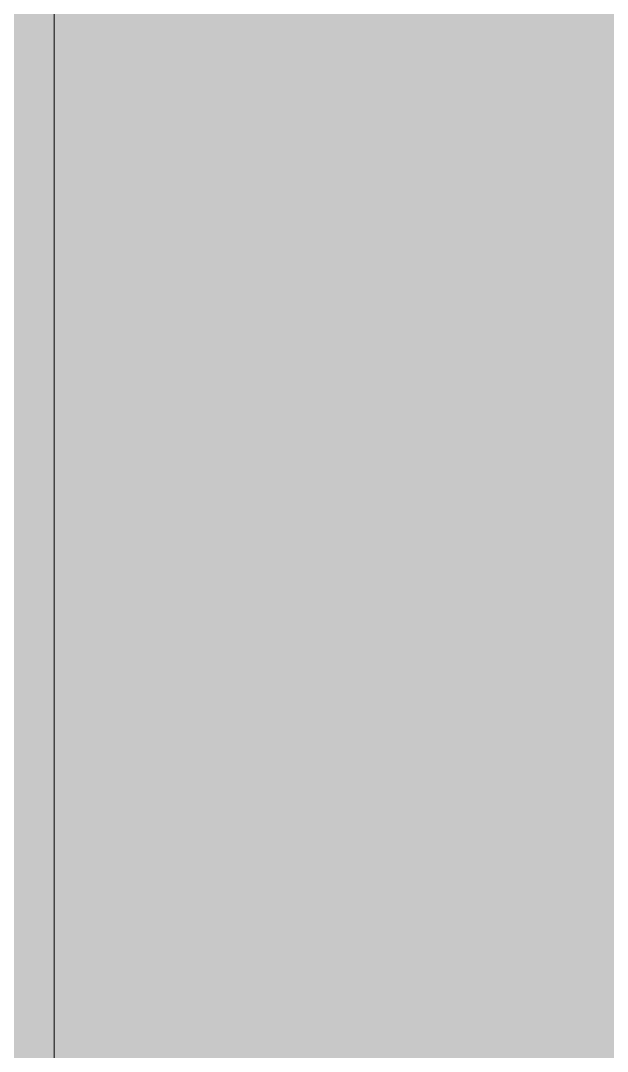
# Model space of a CAD drawing. Header units: metres. Extents: x 349122 to 349453, y 9281252 to 9281971.
# Drawn here: x 349264.4866 to 349264.6093, y 9281653.6963 to 9281653.9119 of the extents above; entities that cross this region are included whole.
import ezdxf

# ---------------------------------------------------------------- set-up
doc = ezdxf.new("R2010")
doc.units = ezdxf.units.M
doc.header["$LTSCALE"] = 0.25
doc.layers.add('ISO-3D', color=7, linetype='CONTINUOUS', lineweight=13)
doc.layers.add('ISO-3D-ARISTAS', color=250, linetype='CONTINUOUS', lineweight=13)

msp = doc.modelspace()

# ---------------------------------------------------------------- linework, layer by layer
at = {"layer": 'ISO-3D', "true_color": 0x8e8d88}
for points in [[(349264.53114, 9281653.91805), (349264.51822, 9281653.91059), (349264.53114, 9281653.93268), (349264.51822, 9281653.92522)], [(349264.557, 9281653.91834), (349264.54407, 9281653.91088), (349264.557, 9281653.93298), (349264.54407, 9281653.92551)], [(349264.58285, 9281653.91863), (349264.56993, 9281653.91117), (349264.58285, 9281653.93327), (349264.56993, 9281653.9258)], [(349264.60871, 9281653.91893), (349264.59578, 9281653.91146), (349264.60871, 9281653.93356), (349264.59578, 9281653.9261)], [(349264.50529, 9281653.91776), (349264.49236, 9281653.91029), (349264.50529, 9281653.93239), (349264.49236, 9281653.92493)], [(349264.51948, 9281653.9142), (349264.50656, 9281653.90674), (349264.51948, 9281653.92875), (349264.50656, 9281653.92128)], [(349264.54534, 9281653.91458), (349264.53241, 9281653.90712), (349264.54534, 9281653.92913), (349264.53241, 9281653.92166)], [(349264.57119, 9281653.91496), (349264.55827, 9281653.9075), (349264.57119, 9281653.92951), (349264.55827, 9281653.92204)], [(349264.59705, 9281653.91534), (349264.58412, 9281653.90788), (349264.59705, 9281653.92989), (349264.58412, 9281653.92243)], [(349264.59578, 9281653.91146), (349264.58285, 9281653.904), (349264.59578, 9281653.9261), (349264.58285, 9281653.91863)], [(349264.62163, 9281653.91176), (349264.60871, 9281653.90429), (349264.62163, 9281653.92639), (349264.60871, 9281653.91893)], [(349264.49236, 9281653.91029), (349264.47944, 9281653.90283), (349264.49236, 9281653.92493), (349264.47944, 9281653.91746)], [(349264.51822, 9281653.91059), (349264.50529, 9281653.90312), (349264.51822, 9281653.92522), (349264.50529, 9281653.91776)], [(349264.54407, 9281653.91088), (349264.53114, 9281653.90341), (349264.54407, 9281653.92551), (349264.53114, 9281653.91805)], [(349264.56993, 9281653.91117), (349264.557, 9281653.90371), (349264.56993, 9281653.9258), (349264.557, 9281653.91834)], [(349264.55827, 9281653.9075), (349264.54534, 9281653.90004), (349264.55827, 9281653.92204), (349264.54534, 9281653.91458)], [(349264.58412, 9281653.90788), (349264.57119, 9281653.90042), (349264.58412, 9281653.92243), (349264.57119, 9281653.91496)], [(349264.60997, 9281653.90826), (349264.59705, 9281653.9008), (349264.60997, 9281653.92281), (349264.59705, 9281653.91534)], [(349264.50656, 9281653.90674), (349264.49363, 9281653.89927), (349264.50656, 9281653.92128), (349264.49363, 9281653.91382)], [(349264.53241, 9281653.90712), (349264.51948, 9281653.89965), (349264.53241, 9281653.92166), (349264.51948, 9281653.9142)], [(349264.50529, 9281653.90312), (349264.49236, 9281653.89566), (349264.50529, 9281653.91776), (349264.49236, 9281653.91029)], [(349264.53114, 9281653.90341), (349264.51822, 9281653.89595), (349264.53114, 9281653.91805), (349264.51822, 9281653.91059)], [(349264.557, 9281653.90371), (349264.54407, 9281653.89624), (349264.557, 9281653.91834), (349264.54407, 9281653.91088)], [(349264.58285, 9281653.904), (349264.56993, 9281653.89654), (349264.58285, 9281653.91863), (349264.56993, 9281653.91117)], [(349264.60871, 9281653.90429), (349264.59578, 9281653.89683), (349264.60871, 9281653.91893), (349264.59578, 9281653.91146)], [(349264.59705, 9281653.9008), (349264.58412, 9281653.89333), (349264.59705, 9281653.91534), (349264.58412, 9281653.90788)], [(349264.51948, 9281653.89965), (349264.50656, 9281653.89219), (349264.51948, 9281653.9142), (349264.50656, 9281653.90674)], [(349264.54534, 9281653.90004), (349264.53241, 9281653.89257), (349264.54534, 9281653.91458), (349264.53241, 9281653.90712)], [(349264.57119, 9281653.90042), (349264.55827, 9281653.89295), (349264.57119, 9281653.91496), (349264.55827, 9281653.9075)], [(349264.56993, 9281653.89654), (349264.557, 9281653.88907), (349264.56993, 9281653.91117), (349264.557, 9281653.90371)], [(349264.59578, 9281653.89683), (349264.58285, 9281653.88937), (349264.59578, 9281653.91146), (349264.58285, 9281653.904)], [(349264.62163, 9281653.89712), (349264.60871, 9281653.88966), (349264.62163, 9281653.91176), (349264.60871, 9281653.90429)], [(349264.49236, 9281653.89566), (349264.47944, 9281653.8882), (349264.49236, 9281653.91029), (349264.47944, 9281653.90283)], [(349264.51822, 9281653.89595), (349264.50529, 9281653.88849), (349264.51822, 9281653.91059), (349264.50529, 9281653.90312)], [(349264.54407, 9281653.89624), (349264.53114, 9281653.88878), (349264.54407, 9281653.91088), (349264.53114, 9281653.90341)], [(349264.50656, 9281653.89219), (349264.49363, 9281653.88473), (349264.50656, 9281653.90674), (349264.49363, 9281653.89927)], [(349264.53241, 9281653.89257), (349264.51948, 9281653.88511), (349264.53241, 9281653.90712), (349264.51948, 9281653.89965)], [(349264.55827, 9281653.89295), (349264.54534, 9281653.88549), (349264.55827, 9281653.9075), (349264.54534, 9281653.90004)], [(349264.58412, 9281653.89333), (349264.57119, 9281653.88587), (349264.58412, 9281653.90788), (349264.57119, 9281653.90042)], [(349264.60997, 9281653.89372), (349264.59705, 9281653.88625), (349264.60997, 9281653.90826), (349264.59705, 9281653.9008)], [(349264.50529, 9281653.88849), (349264.49236, 9281653.88102), (349264.50529, 9281653.90312), (349264.49236, 9281653.89566)], [(349264.53114, 9281653.88878), (349264.51822, 9281653.88132), (349264.53114, 9281653.90341), (349264.51822, 9281653.89595)], [(349264.557, 9281653.88907), (349264.54407, 9281653.88161), (349264.557, 9281653.90371), (349264.54407, 9281653.89624)], [(349264.58285, 9281653.88937), (349264.56993, 9281653.8819), (349264.58285, 9281653.904), (349264.56993, 9281653.89654)], [(349264.60871, 9281653.88966), (349264.59578, 9281653.8822), (349264.60871, 9281653.90429), (349264.59578, 9281653.89683)], [(349264.57119, 9281653.88587), (349264.55827, 9281653.87841), (349264.57119, 9281653.90042), (349264.55827, 9281653.89295)], [(349264.59705, 9281653.88625), (349264.58412, 9281653.87879), (349264.59705, 9281653.9008), (349264.58412, 9281653.89333)], [(349264.51948, 9281653.88511), (349264.50656, 9281653.87765), (349264.51948, 9281653.89965), (349264.50656, 9281653.89219)], [(349264.54534, 9281653.88549), (349264.53241, 9281653.87803), (349264.54534, 9281653.90004), (349264.53241, 9281653.89257)], [(349264.51822, 9281653.88132), (349264.50529, 9281653.87385), (349264.51822, 9281653.89595), (349264.50529, 9281653.88849)], [(349264.54407, 9281653.88161), (349264.53114, 9281653.87415), (349264.54407, 9281653.89624), (349264.53114, 9281653.88878)], [(349264.56993, 9281653.8819), (349264.557, 9281653.87444), (349264.56993, 9281653.89654), (349264.557, 9281653.88907)], [(349264.59578, 9281653.8822), (349264.58285, 9281653.87473), (349264.59578, 9281653.89683), (349264.58285, 9281653.88937)], [(349264.62163, 9281653.88249), (349264.60871, 9281653.87502), (349264.62163, 9281653.89712), (349264.60871, 9281653.88966)], [(349264.49236, 9281653.88102), (349264.47944, 9281653.87356), (349264.49236, 9281653.89566), (349264.47944, 9281653.8882)], [(349264.50656, 9281653.87765), (349264.49363, 9281653.87018), (349264.50656, 9281653.89219), (349264.49363, 9281653.88473)], [(349264.53241, 9281653.87803), (349264.51948, 9281653.87056), (349264.53241, 9281653.89257), (349264.51948, 9281653.88511)], [(349264.55827, 9281653.87841), (349264.54534, 9281653.87094), (349264.55827, 9281653.89295), (349264.54534, 9281653.88549)], [(349264.58412, 9281653.87879), (349264.57119, 9281653.87133), (349264.58412, 9281653.89333), (349264.57119, 9281653.88587)], [(349264.60997, 9281653.87917), (349264.59705, 9281653.87171), (349264.60997, 9281653.89372), (349264.59705, 9281653.88625)], [(349264.60871, 9281653.87502), (349264.59578, 9281653.86756), (349264.60871, 9281653.88966), (349264.59578, 9281653.8822)], [(349264.50529, 9281653.87385), (349264.49236, 9281653.86639), (349264.50529, 9281653.88849), (349264.49236, 9281653.88102)], [(349264.53114, 9281653.87415), (349264.51822, 9281653.86668), (349264.53114, 9281653.88878), (349264.51822, 9281653.88132)], [(349264.557, 9281653.87444), (349264.54407, 9281653.86698), (349264.557, 9281653.88907), (349264.54407, 9281653.88161)], [(349264.58285, 9281653.87473), (349264.56993, 9281653.86727), (349264.58285, 9281653.88937), (349264.56993, 9281653.8819)], [(349264.54534, 9281653.87094), (349264.53241, 9281653.86348), (349264.54534, 9281653.88549), (349264.53241, 9281653.87803)], [(349264.57119, 9281653.87133), (349264.55827, 9281653.86386), (349264.57119, 9281653.88587), (349264.55827, 9281653.87841)], [(349264.59705, 9281653.87171), (349264.58412, 9281653.86424), (349264.59705, 9281653.88625), (349264.58412, 9281653.87879)], [(349264.51948, 9281653.87056), (349264.50656, 9281653.8631), (349264.51948, 9281653.88511), (349264.50656, 9281653.87765)], [(349264.49236, 9281653.86639), (349264.47944, 9281653.85893), (349264.49236, 9281653.88102), (349264.47944, 9281653.87356)], [(349264.51822, 9281653.86668), (349264.50529, 9281653.85922), (349264.51822, 9281653.88132), (349264.50529, 9281653.87385)], [(349264.54407, 9281653.86698), (349264.53114, 9281653.85951), (349264.54407, 9281653.88161), (349264.53114, 9281653.87415)], [(349264.56993, 9281653.86727), (349264.557, 9281653.8598), (349264.56993, 9281653.8819), (349264.557, 9281653.87444)], [(349264.59578, 9281653.86756), (349264.58285, 9281653.8601), (349264.59578, 9281653.8822), (349264.58285, 9281653.87473)], [(349264.62163, 9281653.86785), (349264.60871, 9281653.86039), (349264.62163, 9281653.88249), (349264.60871, 9281653.87502)], [(349264.58412, 9281653.86424), (349264.57119, 9281653.85678), (349264.58412, 9281653.87879), (349264.57119, 9281653.87133)], [(349264.60997, 9281653.86584), (349264.59705, 9281653.85837), (349264.60997, 9281653.87917), (349264.59705, 9281653.87171)], [(349264.50656, 9281653.8631), (349264.49363, 9281653.85564), (349264.50656, 9281653.87765), (349264.49363, 9281653.87018)], [(349264.53241, 9281653.86348), (349264.51948, 9281653.85602), (349264.53241, 9281653.87803), (349264.51948, 9281653.87056)], [(349264.55827, 9281653.86386), (349264.54534, 9281653.8564), (349264.55827, 9281653.87841), (349264.54534, 9281653.87094)], [(349264.557, 9281653.8598), (349264.54407, 9281653.85234), (349264.557, 9281653.87444), (349264.54407, 9281653.86698)], [(349264.58285, 9281653.8601), (349264.56993, 9281653.85263), (349264.58285, 9281653.87473), (349264.56993, 9281653.86727)], [(349264.60871, 9281653.86039), (349264.59578, 9281653.85293), (349264.60871, 9281653.87502), (349264.59578, 9281653.86756)], [(349264.50529, 9281653.85922), (349264.49236, 9281653.85176), (349264.50529, 9281653.87385), (349264.49236, 9281653.86639)], [(349264.53114, 9281653.85951), (349264.51822, 9281653.85205), (349264.53114, 9281653.87415), (349264.51822, 9281653.86668)], [(349264.51948, 9281653.85602), (349264.50656, 9281653.84855), (349264.51948, 9281653.87056), (349264.50656, 9281653.8631)], [(349264.54534, 9281653.8564), (349264.53241, 9281653.84894), (349264.54534, 9281653.87094), (349264.53241, 9281653.86348)], [(349264.57119, 9281653.85678), (349264.55827, 9281653.84932), (349264.57119, 9281653.87133), (349264.55827, 9281653.86386)], [(349264.59705, 9281653.85837), (349264.58412, 9281653.85091), (349264.59705, 9281653.87171), (349264.58412, 9281653.86424)], [(349264.49236, 9281653.85176), (349264.47944, 9281653.84429), (349264.49236, 9281653.86639), (349264.47944, 9281653.85893)], [(349264.51822, 9281653.85205), (349264.50529, 9281653.84459), (349264.51822, 9281653.86668), (349264.50529, 9281653.85922)], [(349264.54407, 9281653.85234), (349264.53114, 9281653.84488), (349264.54407, 9281653.86698), (349264.53114, 9281653.85951)], [(349264.56993, 9281653.85263), (349264.557, 9281653.84517), (349264.56993, 9281653.86727), (349264.557, 9281653.8598)], [(349264.59578, 9281653.85293), (349264.58285, 9281653.84546), (349264.59578, 9281653.86756), (349264.58285, 9281653.8601)], [(349264.60997, 9281653.8525), (349264.59705, 9281653.84504), (349264.60997, 9281653.86584), (349264.59705, 9281653.85837)], [(349264.62163, 9281653.85322), (349264.60871, 9281653.84576), (349264.62163, 9281653.86785), (349264.60871, 9281653.86039)], [(349264.55827, 9281653.84932), (349264.54534, 9281653.84185), (349264.55827, 9281653.86386), (349264.54534, 9281653.8564)], [(349264.58412, 9281653.85091), (349264.57119, 9281653.84345), (349264.58412, 9281653.86424), (349264.57119, 9281653.85678)], [(349264.50656, 9281653.84855), (349264.49363, 9281653.84109), (349264.50656, 9281653.8631), (349264.49363, 9281653.85564)], [(349264.53241, 9281653.84894), (349264.51948, 9281653.84147), (349264.53241, 9281653.86348), (349264.51948, 9281653.85602)], [(349264.53114, 9281653.84488), (349264.51822, 9281653.83741), (349264.53114, 9281653.85951), (349264.51822, 9281653.85205)], [(349264.557, 9281653.84517), (349264.54407, 9281653.83771), (349264.557, 9281653.8598), (349264.54407, 9281653.85234)], [(349264.58285, 9281653.84546), (349264.56993, 9281653.838), (349264.58285, 9281653.8601), (349264.56993, 9281653.85263)], [(349264.60871, 9281653.84576), (349264.59578, 9281653.83829), (349264.60871, 9281653.86039), (349264.59578, 9281653.85293)], [(349264.50529, 9281653.84459), (349264.49236, 9281653.83712), (349264.50529, 9281653.85922), (349264.49236, 9281653.85176)], [(349264.59705, 9281653.84504), (349264.58412, 9281653.83758), (349264.59705, 9281653.85837), (349264.58412, 9281653.85091)], [(349264.51948, 9281653.84147), (349264.50656, 9281653.83401), (349264.51948, 9281653.85602), (349264.50656, 9281653.84855)], [(349264.54534, 9281653.84185), (349264.53241, 9281653.83439), (349264.54534, 9281653.8564), (349264.53241, 9281653.84894)], [(349264.57119, 9281653.84345), (349264.55827, 9281653.83598), (349264.57119, 9281653.85678), (349264.55827, 9281653.84932)], [(349264.59578, 9281653.83829), (349264.58285, 9281653.83083), (349264.59578, 9281653.85293), (349264.58285, 9281653.84546)], [(349264.62163, 9281653.83859), (349264.60871, 9281653.83112), (349264.62163, 9281653.85322), (349264.60871, 9281653.84576)], [(349264.49236, 9281653.83712), (349264.47944, 9281653.82966), (349264.49236, 9281653.85176), (349264.47944, 9281653.84429)], [(349264.51822, 9281653.83741), (349264.50529, 9281653.82995), (349264.51822, 9281653.85205), (349264.50529, 9281653.84459)], [(349264.54407, 9281653.83771), (349264.53114, 9281653.83024), (349264.54407, 9281653.85234), (349264.53114, 9281653.84488)], [(349264.56993, 9281653.838), (349264.557, 9281653.83054), (349264.56993, 9281653.85263), (349264.557, 9281653.84517)], [(349264.58412, 9281653.83758), (349264.57119, 9281653.83011), (349264.58412, 9281653.85091), (349264.57119, 9281653.84345)], [(349264.60997, 9281653.83917), (349264.59705, 9281653.83171), (349264.60997, 9281653.8525), (349264.59705, 9281653.84504)], [(349264.50656, 9281653.83401), (349264.49363, 9281653.82655), (349264.50656, 9281653.84855), (349264.49363, 9281653.84109)], [(349264.53241, 9281653.83439), (349264.51948, 9281653.82693), (349264.53241, 9281653.84894), (349264.51948, 9281653.84147)], [(349264.55827, 9281653.83598), (349264.54534, 9281653.82852), (349264.55827, 9281653.84932), (349264.54534, 9281653.84185)], [(349264.50529, 9281653.82995), (349264.49236, 9281653.82249), (349264.50529, 9281653.84459), (349264.49236, 9281653.83712)], [(349264.53114, 9281653.83024), (349264.51822, 9281653.82278), (349264.53114, 9281653.84488), (349264.51822, 9281653.83741)], [(349264.557, 9281653.83054), (349264.54407, 9281653.82307), (349264.557, 9281653.84517), (349264.54407, 9281653.83771)], [(349264.58285, 9281653.83083), (349264.56993, 9281653.82337), (349264.58285, 9281653.84546), (349264.56993, 9281653.838)], [(349264.59705, 9281653.83171), (349264.58412, 9281653.82424), (349264.59705, 9281653.84504), (349264.58412, 9281653.83758)], [(349264.60871, 9281653.83112), (349264.59578, 9281653.82366), (349264.60871, 9281653.84576), (349264.59578, 9281653.83829)], [(349264.57119, 9281653.83011), (349264.55827, 9281653.82265), (349264.57119, 9281653.84345), (349264.55827, 9281653.83598)], [(349264.51948, 9281653.82693), (349264.50656, 9281653.81946), (349264.51948, 9281653.84147), (349264.50656, 9281653.83401)], [(349264.54534, 9281653.82852), (349264.53241, 9281653.82106), (349264.54534, 9281653.84185), (349264.53241, 9281653.83439)], [(349264.54407, 9281653.82307), (349264.53114, 9281653.81561), (349264.54407, 9281653.83771), (349264.53114, 9281653.83024)], [(349264.56993, 9281653.82337), (349264.557, 9281653.8159), (349264.56993, 9281653.838), (349264.557, 9281653.83054)], [(349264.59578, 9281653.82366), (349264.58285, 9281653.8162), (349264.59578, 9281653.83829), (349264.58285, 9281653.83083)], [(349264.60997, 9281653.82454), (349264.59705, 9281653.81707), (349264.60997, 9281653.83917), (349264.59705, 9281653.83171)], [(349264.62163, 9281653.82395), (349264.60871, 9281653.81649), (349264.62163, 9281653.83859), (349264.60871, 9281653.83112)], [(349264.49236, 9281653.82249), (349264.47944, 9281653.81502), (349264.49236, 9281653.83712), (349264.47944, 9281653.82966)], [(349264.51822, 9281653.82278), (349264.50529, 9281653.81532), (349264.51822, 9281653.83741), (349264.50529, 9281653.82995)], [(349264.55827, 9281653.82265), (349264.54534, 9281653.81519), (349264.55827, 9281653.83598), (349264.54534, 9281653.82852)], [(349264.58412, 9281653.82424), (349264.57119, 9281653.81678), (349264.58412, 9281653.83758), (349264.57119, 9281653.83011)], [(349264.50656, 9281653.81946), (349264.49363, 9281653.812), (349264.50656, 9281653.83401), (349264.49363, 9281653.82655)], [(349264.53241, 9281653.82106), (349264.51948, 9281653.81359), (349264.53241, 9281653.83439), (349264.51948, 9281653.82693)], [(349264.59705, 9281653.81707), (349264.58412, 9281653.80961), (349264.59705, 9281653.83171), (349264.58412, 9281653.82424)], [(349264.50529, 9281653.81532), (349264.49236, 9281653.80785), (349264.50529, 9281653.82995), (349264.49236, 9281653.82249)], [(349264.53114, 9281653.81561), (349264.51822, 9281653.80815), (349264.53114, 9281653.83024), (349264.51822, 9281653.82278)], [(349264.557, 9281653.8159), (349264.54407, 9281653.80844), (349264.557, 9281653.83054), (349264.54407, 9281653.82307)], [(349264.57119, 9281653.81678), (349264.55827, 9281653.80932), (349264.57119, 9281653.83011), (349264.55827, 9281653.82265)], [(349264.58285, 9281653.8162), (349264.56993, 9281653.80873), (349264.58285, 9281653.83083), (349264.56993, 9281653.82337)], [(349264.60871, 9281653.81649), (349264.59578, 9281653.80902), (349264.60871, 9281653.83112), (349264.59578, 9281653.82366)], [(349264.51948, 9281653.81359), (349264.50656, 9281653.80613), (349264.51948, 9281653.82693), (349264.50656, 9281653.81946)], [(349264.54534, 9281653.81519), (349264.53241, 9281653.80772), (349264.54534, 9281653.82852), (349264.53241, 9281653.82106)], [(349264.51822, 9281653.80815), (349264.50529, 9281653.80068), (349264.51822, 9281653.82278), (349264.50529, 9281653.81532)], [(349264.54407, 9281653.80844), (349264.53114, 9281653.80098), (349264.54407, 9281653.82307), (349264.53114, 9281653.81561)], [(349264.55827, 9281653.80932), (349264.54534, 9281653.80185), (349264.55827, 9281653.82265), (349264.54534, 9281653.81519)], [(349264.56993, 9281653.80873), (349264.557, 9281653.80127), (349264.56993, 9281653.82337), (349264.557, 9281653.8159)], [(349264.58412, 9281653.80961), (349264.57119, 9281653.80215), (349264.58412, 9281653.82424), (349264.57119, 9281653.81678)], [(349264.59578, 9281653.80902), (349264.58285, 9281653.80156), (349264.59578, 9281653.82366), (349264.58285, 9281653.8162)], [(349264.60997, 9281653.8099), (349264.59705, 9281653.80244), (349264.60997, 9281653.82454), (349264.59705, 9281653.81707)], [(349264.62163, 9281653.80932), (349264.60871, 9281653.80185), (349264.62163, 9281653.82395), (349264.60871, 9281653.81649)], [(349264.49236, 9281653.80785), (349264.47944, 9281653.80039), (349264.49236, 9281653.82249), (349264.47944, 9281653.81502)], [(349264.53241, 9281653.80772), (349264.51948, 9281653.80026), (349264.53241, 9281653.82106), (349264.51948, 9281653.81359)], [(349264.50656, 9281653.80613), (349264.49363, 9281653.79867), (349264.50656, 9281653.81946), (349264.49363, 9281653.812)], [(349264.57119, 9281653.80215), (349264.55827, 9281653.79468), (349264.57119, 9281653.81678), (349264.55827, 9281653.80932)], [(349264.58285, 9281653.80156), (349264.56993, 9281653.7941), (349264.58285, 9281653.8162), (349264.56993, 9281653.80873)], [(349264.59705, 9281653.80244), (349264.58412, 9281653.79498), (349264.59705, 9281653.81707), (349264.58412, 9281653.80961)], [(349264.60871, 9281653.80185), (349264.59578, 9281653.79439), (349264.60871, 9281653.81649), (349264.59578, 9281653.80902)], [(349264.50529, 9281653.80068), (349264.49236, 9281653.79322), (349264.50529, 9281653.81532), (349264.49236, 9281653.80785)], [(349264.53114, 9281653.80098), (349264.51822, 9281653.79351), (349264.53114, 9281653.81561), (349264.51822, 9281653.80815)], [(349264.54534, 9281653.80185), (349264.53241, 9281653.79439), (349264.54534, 9281653.81519), (349264.53241, 9281653.80772)], [(349264.557, 9281653.80127), (349264.54407, 9281653.7938), (349264.557, 9281653.8159), (349264.54407, 9281653.80844)], [(349264.51948, 9281653.80026), (349264.50656, 9281653.7928), (349264.51948, 9281653.81359), (349264.50656, 9281653.80613)], [(349264.60997, 9281653.79527), (349264.59705, 9281653.7878), (349264.60997, 9281653.8099), (349264.59705, 9281653.80244)], [(349264.49236, 9281653.79322), (349264.47944, 9281653.78576), (349264.49236, 9281653.80785), (349264.47944, 9281653.80039)], [(349264.51822, 9281653.79351), (349264.50529, 9281653.78605), (349264.51822, 9281653.80815), (349264.50529, 9281653.80068)], [(349264.53241, 9281653.79439), (349264.51948, 9281653.78693), (349264.53241, 9281653.80772), (349264.51948, 9281653.80026)], [(349264.54407, 9281653.7938), (349264.53114, 9281653.78634), (349264.54407, 9281653.80844), (349264.53114, 9281653.80098)], [(349264.55827, 9281653.79468), (349264.54534, 9281653.78722), (349264.55827, 9281653.80932), (349264.54534, 9281653.80185)], [(349264.56993, 9281653.7941), (349264.557, 9281653.78663), (349264.56993, 9281653.80873), (349264.557, 9281653.80127)], [(349264.58412, 9281653.79498), (349264.57119, 9281653.78751), (349264.58412, 9281653.80961), (349264.57119, 9281653.80215)], [(349264.59578, 9281653.79439), (349264.58285, 9281653.78693), (349264.59578, 9281653.80902), (349264.58285, 9281653.80156)], [(349264.62163, 9281653.79468), (349264.60871, 9281653.78722), (349264.62163, 9281653.80932), (349264.60871, 9281653.80185)], [(349264.50656, 9281653.7928), (349264.49363, 9281653.78533), (349264.50656, 9281653.80613), (349264.49363, 9281653.79867)], [(349264.54534, 9281653.78722), (349264.53241, 9281653.77976), (349264.54534, 9281653.80185), (349264.53241, 9281653.79439)], [(349264.557, 9281653.78663), (349264.54407, 9281653.77917), (349264.557, 9281653.80127), (349264.54407, 9281653.7938)], [(349264.57119, 9281653.78751), (349264.55827, 9281653.78005), (349264.57119, 9281653.80215), (349264.55827, 9281653.79468)], [(349264.58285, 9281653.78693), (349264.56993, 9281653.77946), (349264.58285, 9281653.80156), (349264.56993, 9281653.7941)], [(349264.59705, 9281653.7878), (349264.58412, 9281653.78034), (349264.59705, 9281653.80244), (349264.58412, 9281653.79498)], [(349264.60871, 9281653.78722), (349264.59578, 9281653.77976), (349264.60871, 9281653.80185), (349264.59578, 9281653.79439)], [(349264.50529, 9281653.78605), (349264.49236, 9281653.77859), (349264.50529, 9281653.80068), (349264.49236, 9281653.79322)], [(349264.51948, 9281653.78693), (349264.50656, 9281653.77946), (349264.51948, 9281653.80026), (349264.50656, 9281653.7928)], [(349264.53114, 9281653.78634), (349264.51822, 9281653.77888), (349264.53114, 9281653.80098), (349264.51822, 9281653.79351)], [(349264.55827, 9281653.78005), (349264.54534, 9281653.77259), (349264.55827, 9281653.79468), (349264.54534, 9281653.78722)], [(349264.58412, 9281653.78034), (349264.57119, 9281653.77288), (349264.58412, 9281653.79498), (349264.57119, 9281653.78751)], [(349264.60997, 9281653.78063), (349264.59705, 9281653.77317), (349264.60997, 9281653.79527), (349264.59705, 9281653.7878)], [(349264.62163, 9281653.78005), (349264.60871, 9281653.77259), (349264.62163, 9281653.79468), (349264.60871, 9281653.78722)], [(349264.49236, 9281653.77859), (349264.47944, 9281653.77112), (349264.49236, 9281653.79322), (349264.47944, 9281653.78576)], [(349264.50656, 9281653.77946), (349264.49363, 9281653.772), (349264.50656, 9281653.7928), (349264.49363, 9281653.78533)], [(349264.51822, 9281653.77888), (349264.50529, 9281653.77141), (349264.51822, 9281653.79351), (349264.50529, 9281653.78605)], [(349264.53241, 9281653.77976), (349264.51948, 9281653.77229), (349264.53241, 9281653.79439), (349264.51948, 9281653.78693)], [(349264.54407, 9281653.77917), (349264.53114, 9281653.77171), (349264.54407, 9281653.7938), (349264.53114, 9281653.78634)], [(349264.56993, 9281653.77946), (349264.557, 9281653.772), (349264.56993, 9281653.7941), (349264.557, 9281653.78663)], [(349264.59578, 9281653.77976), (349264.58285, 9281653.77229), (349264.59578, 9281653.79439), (349264.58285, 9281653.78693)], [(349264.50529, 9281653.77141), (349264.49236, 9281653.76395), (349264.50529, 9281653.78605), (349264.49236, 9281653.77859)], [(349264.51948, 9281653.77229), (349264.50656, 9281653.76483), (349264.51948, 9281653.78693), (349264.50656, 9281653.77946)], [(349264.53114, 9281653.77171), (349264.51822, 9281653.76424), (349264.53114, 9281653.78634), (349264.51822, 9281653.77888)], [(349264.54534, 9281653.77259), (349264.53241, 9281653.76512), (349264.54534, 9281653.78722), (349264.53241, 9281653.77976)], [(349264.557, 9281653.772), (349264.54407, 9281653.76454), (349264.557, 9281653.78663), (349264.54407, 9281653.77917)], [(349264.57119, 9281653.77288), (349264.55827, 9281653.76541), (349264.57119, 9281653.78751), (349264.55827, 9281653.78005)], [(349264.58285, 9281653.77229), (349264.56993, 9281653.76483), (349264.58285, 9281653.78693), (349264.56993, 9281653.77946)], [(349264.59705, 9281653.77317), (349264.58412, 9281653.76571), (349264.59705, 9281653.7878), (349264.58412, 9281653.78034)], [(349264.60871, 9281653.77259), (349264.59578, 9281653.76512), (349264.60871, 9281653.78722), (349264.59578, 9281653.77976)], [(349264.53241, 9281653.76512), (349264.51948, 9281653.75766), (349264.53241, 9281653.77976), (349264.51948, 9281653.77229)], [(349264.55827, 9281653.76541), (349264.54534, 9281653.75795), (349264.55827, 9281653.78005), (349264.54534, 9281653.77259)], [(349264.58412, 9281653.76571), (349264.57119, 9281653.75824), (349264.58412, 9281653.78034), (349264.57119, 9281653.77288)], [(349264.59578, 9281653.76512), (349264.58285, 9281653.75766), (349264.59578, 9281653.77976), (349264.58285, 9281653.77229)], [(349264.60997, 9281653.766), (349264.59705, 9281653.75854), (349264.60997, 9281653.78063), (349264.59705, 9281653.77317)], [(349264.62163, 9281653.76541), (349264.60871, 9281653.75795), (349264.62163, 9281653.78005), (349264.60871, 9281653.77259)], [(349264.49236, 9281653.76395), (349264.47944, 9281653.75649), (349264.49236, 9281653.77859), (349264.47944, 9281653.77112)], [(349264.50656, 9281653.76483), (349264.49363, 9281653.75737), (349264.50656, 9281653.77946), (349264.49363, 9281653.772)], [(349264.51822, 9281653.76424), (349264.50529, 9281653.75678), (349264.51822, 9281653.77888), (349264.50529, 9281653.77141)], [(349264.54407, 9281653.76454), (349264.53114, 9281653.75707), (349264.54407, 9281653.77917), (349264.53114, 9281653.77171)], [(349264.56993, 9281653.76483), (349264.557, 9281653.75737), (349264.56993, 9281653.77946), (349264.557, 9281653.772)], [(349264.59705, 9281653.75854), (349264.58412, 9281653.75107), (349264.59705, 9281653.77317), (349264.58412, 9281653.76571)], [(349264.50529, 9281653.75678), (349264.49236, 9281653.74932), (349264.50529, 9281653.77141), (349264.49236, 9281653.76395)], [(349264.51948, 9281653.75766), (349264.50656, 9281653.7502), (349264.51948, 9281653.77229), (349264.50656, 9281653.76483)], [(349264.53114, 9281653.75707), (349264.51822, 9281653.74961), (349264.53114, 9281653.77171), (349264.51822, 9281653.76424)], [(349264.54534, 9281653.75795), (349264.53241, 9281653.75049), (349264.54534, 9281653.77259), (349264.53241, 9281653.76512)], [(349264.557, 9281653.75737), (349264.54407, 9281653.7499), (349264.557, 9281653.772), (349264.54407, 9281653.76454)], [(349264.57119, 9281653.75824), (349264.55827, 9281653.75078), (349264.57119, 9281653.77288), (349264.55827, 9281653.76541)], [(349264.58285, 9281653.75766), (349264.56993, 9281653.7502), (349264.58285, 9281653.77229), (349264.56993, 9281653.76483)], [(349264.60871, 9281653.75795), (349264.59578, 9281653.75049), (349264.60871, 9281653.77259), (349264.59578, 9281653.76512)], [(349264.50656, 9281653.7502), (349264.49363, 9281653.74273), (349264.50656, 9281653.76483), (349264.49363, 9281653.75737)], [(349264.53241, 9281653.75049), (349264.51948, 9281653.74302), (349264.53241, 9281653.76512), (349264.51948, 9281653.75766)], [(349264.54407, 9281653.7499), (349264.53114, 9281653.74244), (349264.54407, 9281653.76454), (349264.53114, 9281653.75707)], [(349264.55827, 9281653.75078), (349264.54534, 9281653.74332), (349264.55827, 9281653.76541), (349264.54534, 9281653.75795)], [(349264.56993, 9281653.7502), (349264.557, 9281653.74273), (349264.56993, 9281653.76483), (349264.557, 9281653.75737)], [(349264.58412, 9281653.75107), (349264.57119, 9281653.74361), (349264.58412, 9281653.76571), (349264.57119, 9281653.75824)], [(349264.59578, 9281653.75049), (349264.58285, 9281653.74302), (349264.59578, 9281653.76512), (349264.58285, 9281653.75766)], [(349264.60997, 9281653.75137), (349264.59705, 9281653.7439), (349264.60997, 9281653.766), (349264.59705, 9281653.75854)], [(349264.62163, 9281653.75078), (349264.60871, 9281653.74332), (349264.62163, 9281653.76541), (349264.60871, 9281653.75795)], [(349264.49236, 9281653.74932), (349264.47944, 9281653.74185), (349264.49236, 9281653.76395), (349264.47944, 9281653.75649)], [(349264.51822, 9281653.74961), (349264.50529, 9281653.74215), (349264.51822, 9281653.76424), (349264.50529, 9281653.75678)], [(349264.54534, 9281653.74332), (349264.53241, 9281653.73585), (349264.54534, 9281653.75795), (349264.53241, 9281653.75049)], [(349264.57119, 9281653.74361), (349264.55827, 9281653.73615), (349264.57119, 9281653.75824), (349264.55827, 9281653.75078)], [(349264.59705, 9281653.7439), (349264.58412, 9281653.73644), (349264.59705, 9281653.75854), (349264.58412, 9281653.75107)], [(349264.60871, 9281653.74332), (349264.59578, 9281653.73585), (349264.60871, 9281653.75795), (349264.59578, 9281653.75049)], [(349264.50529, 9281653.74215), (349264.49236, 9281653.73468), (349264.50529, 9281653.75678), (349264.49236, 9281653.74932)], [(349264.51948, 9281653.74302), (349264.50656, 9281653.73556), (349264.51948, 9281653.75766), (349264.50656, 9281653.7502)], [(349264.53114, 9281653.74244), (349264.51822, 9281653.73498), (349264.53114, 9281653.75707), (349264.51822, 9281653.74961)], [(349264.557, 9281653.74273), (349264.54407, 9281653.73527), (349264.557, 9281653.75737), (349264.54407, 9281653.7499)], [(349264.58285, 9281653.74302), (349264.56993, 9281653.73556), (349264.58285, 9281653.75766), (349264.56993, 9281653.7502)], [(349264.49236, 9281653.73468), (349264.47944, 9281653.72722), (349264.49236, 9281653.74932), (349264.47944, 9281653.74185)], [(349264.50656, 9281653.73556), (349264.49363, 9281653.7281), (349264.50656, 9281653.7502), (349264.49363, 9281653.74273)], [(349264.51822, 9281653.73498), (349264.50529, 9281653.72751), (349264.51822, 9281653.74961), (349264.50529, 9281653.74215)], [(349264.53241, 9281653.73585), (349264.51948, 9281653.72839), (349264.53241, 9281653.75049), (349264.51948, 9281653.74302)], [(349264.54407, 9281653.73527), (349264.53114, 9281653.7278), (349264.54407, 9281653.7499), (349264.53114, 9281653.74244)], [(349264.55827, 9281653.73615), (349264.54534, 9281653.72868), (349264.55827, 9281653.75078), (349264.54534, 9281653.74332)], [(349264.56993, 9281653.73556), (349264.557, 9281653.7281), (349264.56993, 9281653.7502), (349264.557, 9281653.74273)], [(349264.58412, 9281653.73644), (349264.57119, 9281653.72898), (349264.58412, 9281653.75107), (349264.57119, 9281653.74361)], [(349264.59578, 9281653.73585), (349264.58285, 9281653.72839), (349264.59578, 9281653.75049), (349264.58285, 9281653.74302)], [(349264.60997, 9281653.73673), (349264.59705, 9281653.72927), (349264.60997, 9281653.75137), (349264.59705, 9281653.7439)], [(349264.62163, 9281653.73615), (349264.60871, 9281653.72868), (349264.62163, 9281653.75078), (349264.60871, 9281653.74332)], [(349264.51948, 9281653.72839), (349264.50656, 9281653.72093), (349264.51948, 9281653.74302), (349264.50656, 9281653.73556)], [(349264.54534, 9281653.72868), (349264.53241, 9281653.72122), (349264.54534, 9281653.74332), (349264.53241, 9281653.73585)], [(349264.57119, 9281653.72898), (349264.55827, 9281653.72151), (349264.57119, 9281653.74361), (349264.55827, 9281653.73615)], [(349264.58285, 9281653.72839), (349264.56993, 9281653.72093), (349264.58285, 9281653.74302), (349264.56993, 9281653.73556)], [(349264.59705, 9281653.72927), (349264.58412, 9281653.7218), (349264.59705, 9281653.7439), (349264.58412, 9281653.73644)], [(349264.60871, 9281653.72868), (349264.59578, 9281653.72122), (349264.60871, 9281653.74332), (349264.59578, 9281653.73585)], [(349264.50529, 9281653.72751), (349264.49236, 9281653.72005), (349264.50529, 9281653.74215), (349264.49236, 9281653.73468)], [(349264.53114, 9281653.7278), (349264.51822, 9281653.72034), (349264.53114, 9281653.74244), (349264.51822, 9281653.73498)], [(349264.557, 9281653.7281), (349264.54407, 9281653.72063), (349264.557, 9281653.74273), (349264.54407, 9281653.73527)], [(349264.58412, 9281653.7218), (349264.57119, 9281653.71434), (349264.58412, 9281653.73644), (349264.57119, 9281653.72898)], [(349264.60997, 9281653.7221), (349264.59705, 9281653.71463), (349264.60997, 9281653.73673), (349264.59705, 9281653.72927)], [(349264.49236, 9281653.72005), (349264.47944, 9281653.71259), (349264.49236, 9281653.73468), (349264.47944, 9281653.72722)], [(349264.50656, 9281653.72093), (349264.49363, 9281653.71346), (349264.50656, 9281653.73556), (349264.49363, 9281653.7281)], [(349264.51822, 9281653.72034), (349264.50529, 9281653.71288), (349264.51822, 9281653.73498), (349264.50529, 9281653.72751)], [(349264.53241, 9281653.72122), (349264.51948, 9281653.71376), (349264.53241, 9281653.73585), (349264.51948, 9281653.72839)], [(349264.54407, 9281653.72063), (349264.53114, 9281653.71317), (349264.54407, 9281653.73527), (349264.53114, 9281653.7278)], [(349264.55827, 9281653.72151), (349264.54534, 9281653.71405), (349264.55827, 9281653.73615), (349264.54534, 9281653.72868)], [(349264.56993, 9281653.72093), (349264.557, 9281653.71346), (349264.56993, 9281653.73556), (349264.557, 9281653.7281)], [(349264.59578, 9281653.72122), (349264.58285, 9281653.71376), (349264.59578, 9281653.73585), (349264.58285, 9281653.72839)], [(349264.62163, 9281653.72151), (349264.60871, 9281653.71405), (349264.62163, 9281653.73615), (349264.60871, 9281653.72868)], [(349264.51948, 9281653.71376), (349264.50656, 9281653.70629), (349264.51948, 9281653.72839), (349264.50656, 9281653.72093)], [(349264.53114, 9281653.71317), (349264.51822, 9281653.70571), (349264.53114, 9281653.7278), (349264.51822, 9281653.72034)], [(349264.54534, 9281653.71405), (349264.53241, 9281653.70659), (349264.54534, 9281653.72868), (349264.53241, 9281653.72122)], [(349264.557, 9281653.71346), (349264.54407, 9281653.706), (349264.557, 9281653.7281), (349264.54407, 9281653.72063)], [(349264.57119, 9281653.71434), (349264.55827, 9281653.70688), (349264.57119, 9281653.72898), (349264.55827, 9281653.72151)], [(349264.58285, 9281653.71376), (349264.56993, 9281653.70629), (349264.58285, 9281653.72839), (349264.56993, 9281653.72093)], [(349264.59705, 9281653.71463), (349264.58412, 9281653.70717), (349264.59705, 9281653.72927), (349264.58412, 9281653.7218)], [(349264.60871, 9281653.71405), (349264.59578, 9281653.70659), (349264.60871, 9281653.72868), (349264.59578, 9281653.72122)], [(349264.50529, 9281653.71288), (349264.49236, 9281653.70541), (349264.50529, 9281653.72751), (349264.49236, 9281653.72005)], [(349264.55827, 9281653.70688), (349264.54534, 9281653.69941), (349264.55827, 9281653.72151), (349264.54534, 9281653.71405)], [(349264.58412, 9281653.70717), (349264.57119, 9281653.69971), (349264.58412, 9281653.7218), (349264.57119, 9281653.71434)], [(349264.60997, 9281653.70746), (349264.59705, 9281653.7), (349264.60997, 9281653.7221), (349264.59705, 9281653.71463)], [(349264.62163, 9281653.70688), (349264.60871, 9281653.69941), (349264.62163, 9281653.72151), (349264.60871, 9281653.71405)], [(349264.49236, 9281653.70541), (349264.47944, 9281653.69795), (349264.49236, 9281653.72005), (349264.47944, 9281653.71259)], [(349264.50656, 9281653.70629), (349264.49363, 9281653.69883), (349264.50656, 9281653.72093), (349264.49363, 9281653.71346)], [(349264.51822, 9281653.70571), (349264.50529, 9281653.69824), (349264.51822, 9281653.72034), (349264.50529, 9281653.71288)], [(349264.53241, 9281653.70659), (349264.51948, 9281653.69912), (349264.53241, 9281653.72122), (349264.51948, 9281653.71376)], [(349264.54407, 9281653.706), (349264.53114, 9281653.69854), (349264.54407, 9281653.72063), (349264.53114, 9281653.71317)], [(349264.56993, 9281653.70629), (349264.557, 9281653.69883), (349264.56993, 9281653.72093), (349264.557, 9281653.71346)], [(349264.59578, 9281653.70659), (349264.58285, 9281653.69912), (349264.59578, 9281653.72122), (349264.58285, 9281653.71376)], [(349264.50529, 9281653.69824), (349264.49236, 9281653.69078), (349264.50529, 9281653.71288), (349264.49236, 9281653.70541)], [(349264.51948, 9281653.69912), (349264.50656, 9281653.69166), (349264.51948, 9281653.71376), (349264.50656, 9281653.70629)], [(349264.53114, 9281653.69854), (349264.51822, 9281653.69107), (349264.53114, 9281653.71317), (349264.51822, 9281653.70571)], [(349264.54534, 9281653.69941), (349264.53241, 9281653.69195), (349264.54534, 9281653.71405), (349264.53241, 9281653.70659)], [(349264.557, 9281653.69883), (349264.54407, 9281653.69137), (349264.557, 9281653.71346), (349264.54407, 9281653.706)], [(349264.57119, 9281653.69971), (349264.55827, 9281653.69224), (349264.57119, 9281653.71434), (349264.55827, 9281653.70688)], [(349264.58285, 9281653.69912), (349264.56993, 9281653.69166), (349264.58285, 9281653.71376), (349264.56993, 9281653.70629)], [(349264.59705, 9281653.7), (349264.58412, 9281653.69254), (349264.59705, 9281653.71463), (349264.58412, 9281653.70717)], [(349264.60871, 9281653.69941), (349264.59578, 9281653.69195), (349264.60871, 9281653.71405), (349264.59578, 9281653.70659)], [(349264.50656, 9281653.69166), (349264.49363, 9281653.6842), (349264.50656, 9281653.70629), (349264.49363, 9281653.69883)], [(349264.53241, 9281653.69195), (349264.51948, 9281653.68449), (349264.53241, 9281653.70659), (349264.51948, 9281653.69912)], [(349264.55827, 9281653.69224), (349264.54534, 9281653.68478), (349264.55827, 9281653.70688), (349264.54534, 9281653.69941)], [(349264.56993, 9281653.69166), (349264.557, 9281653.6842), (349264.56993, 9281653.70629), (349264.557, 9281653.69883)], [(349264.58412, 9281653.69254), (349264.57119, 9281653.68507), (349264.58412, 9281653.70717), (349264.57119, 9281653.69971)], [(349264.59578, 9281653.69195), (349264.58285, 9281653.68449), (349264.59578, 9281653.70659), (349264.58285, 9281653.69912)], [(349264.60997, 9281653.69283), (349264.59705, 9281653.68537), (349264.60997, 9281653.70746), (349264.59705, 9281653.7)], [(349264.62163, 9281653.69224), (349264.60871, 9281653.68478), (349264.62163, 9281653.70688), (349264.60871, 9281653.69941)], [(349264.49236, 9281653.69078), (349264.47944, 9281653.68332), (349264.49236, 9281653.70541), (349264.47944, 9281653.69795)], [(349264.51822, 9281653.69107), (349264.50529, 9281653.68361), (349264.51822, 9281653.70571), (349264.50529, 9281653.69824)], [(349264.54407, 9281653.69137), (349264.53114, 9281653.6839), (349264.54407, 9281653.706), (349264.53114, 9281653.69854)], [(349264.57119, 9281653.68507), (349264.55827, 9281653.67761), (349264.57119, 9281653.69971), (349264.55827, 9281653.69224)], [(349264.59705, 9281653.68537), (349264.58412, 9281653.6779), (349264.59705, 9281653.7), (349264.58412, 9281653.69254)], [(349264.50529, 9281653.68361), (349264.49236, 9281653.67615), (349264.50529, 9281653.69824), (349264.49236, 9281653.69078)], [(349264.51948, 9281653.68449), (349264.50656, 9281653.67702), (349264.51948, 9281653.69912), (349264.50656, 9281653.69166)], [(349264.53114, 9281653.6839), (349264.51822, 9281653.67644), (349264.53114, 9281653.69854), (349264.51822, 9281653.69107)], [(349264.54534, 9281653.68478), (349264.53241, 9281653.67732), (349264.54534, 9281653.69941), (349264.53241, 9281653.69195)], [(349264.557, 9281653.6842), (349264.54407, 9281653.67673), (349264.557, 9281653.69883), (349264.54407, 9281653.69137)], [(349264.58285, 9281653.68449), (349264.56993, 9281653.67702), (349264.58285, 9281653.69912), (349264.56993, 9281653.69166)], [(349264.60871, 9281653.68478), (349264.59578, 9281653.67732), (349264.60871, 9281653.69941), (349264.59578, 9281653.69195)]]:
    msp.add_solid(points, dxfattribs=at)
at = {"layer": 'ISO-3D', "true_color": 0xb7aa8e}
for points in [[(349264.48126, 9281653.90486), (349264.49363, 9281653.89771), (349264.48126, 9281653.91914), (349264.49363, 9281653.912)], [(349264.48126, 9281653.89057), (349264.49363, 9281653.88343), (349264.48126, 9281653.90486), (349264.49363, 9281653.89771)], [(349264.48126, 9281653.87629), (349264.49363, 9281653.86914), (349264.48126, 9281653.89057), (349264.49363, 9281653.88343)], [(349264.48126, 9281653.862), (349264.49363, 9281653.85486), (349264.48126, 9281653.87629), (349264.49363, 9281653.86914)], [(349264.48126, 9281653.84771), (349264.49363, 9281653.84057), (349264.48126, 9281653.862), (349264.49363, 9281653.85486)], [(349264.48126, 9281653.83343), (349264.49363, 9281653.82629), (349264.48126, 9281653.84771), (349264.49363, 9281653.84057)], [(349264.48126, 9281653.81914), (349264.49363, 9281653.812), (349264.48126, 9281653.83343), (349264.49363, 9281653.82629)], [(349264.48126, 9281653.80581), (349264.49363, 9281653.79867), (349264.48126, 9281653.81914), (349264.49363, 9281653.812)], [(349264.48126, 9281653.79248), (349264.49363, 9281653.78533), (349264.48126, 9281653.80581), (349264.49363, 9281653.79867)], [(349264.48126, 9281653.77914), (349264.49363, 9281653.772), (349264.48126, 9281653.79248), (349264.49363, 9281653.78533)], [(349264.48126, 9281653.76451), (349264.49363, 9281653.75737), (349264.48126, 9281653.77914), (349264.49363, 9281653.772)], [(349264.48126, 9281653.74987), (349264.49363, 9281653.74273), (349264.48126, 9281653.76451), (349264.49363, 9281653.75737)], [(349264.48126, 9281653.73524), (349264.49363, 9281653.7281), (349264.48126, 9281653.74987), (349264.49363, 9281653.74273)], [(349264.48126, 9281653.72061), (349264.49363, 9281653.71346), (349264.48126, 9281653.73524), (349264.49363, 9281653.7281)], [(349264.48126, 9281653.70597), (349264.49363, 9281653.69883), (349264.48126, 9281653.72061), (349264.49363, 9281653.71346)], [(349264.48126, 9281653.69134), (349264.49363, 9281653.6842), (349264.48126, 9281653.70597), (349264.49363, 9281653.69883)]]:
    msp.add_solid(points, dxfattribs=at)
at = {"layer": 'ISO-3D-ARISTAS', "color": 250}
for p, q in [((349264.49363, 9281653.89927), (349264.49363, 9281653.91382)), ((349264.49363, 9281653.89771), (349264.49363, 9281653.912)), ((349264.49363, 9281653.88473), (349264.49363, 9281653.89927)), ((349264.49363, 9281653.88343), (349264.49363, 9281653.89771)), ((349264.49363, 9281653.87018), (349264.49363, 9281653.88473)), ((349264.49363, 9281653.86914), (349264.49363, 9281653.88343)), ((349264.49363, 9281653.85564), (349264.49363, 9281653.87018)), ((349264.49363, 9281653.85486), (349264.49363, 9281653.86914)), ((349264.49363, 9281653.84109), (349264.49363, 9281653.85564)), ((349264.49363, 9281653.84057), (349264.49363, 9281653.85486)), ((349264.49363, 9281653.82655), (349264.49363, 9281653.84109)), ((349264.49363, 9281653.82629), (349264.49363, 9281653.84057)), ((349264.49363, 9281653.812), (349264.49363, 9281653.82655)), ((349264.49363, 9281653.812), (349264.49363, 9281653.82629)), ((349264.49363, 9281653.79867), (349264.49363, 9281653.812)), ((349264.49363, 9281653.79867), (349264.49363, 9281653.812)), ((349264.49363, 9281653.78533), (349264.49363, 9281653.79867)), ((349264.49363, 9281653.78533), (349264.49363, 9281653.79867)), ((349264.49363, 9281653.772), (349264.49363, 9281653.78533)), ((349264.49363, 9281653.772), (349264.49363, 9281653.78533)), ((349264.49363, 9281653.75737), (349264.49363, 9281653.772)), ((349264.49363, 9281653.75737), (349264.49363, 9281653.772)), ((349264.49363, 9281653.74273), (349264.49363, 9281653.75737)), ((349264.49363, 9281653.74273), (349264.49363, 9281653.75737)), ((349264.49363, 9281653.7281), (349264.49363, 9281653.74273)), ((349264.49363, 9281653.7281), (349264.49363, 9281653.74273)), ((349264.49363, 9281653.71346), (349264.49363, 9281653.7281)), ((349264.49363, 9281653.71346), (349264.49363, 9281653.7281)), ((349264.49363, 9281653.69883), (349264.49363, 9281653.71346)), ((349264.49363, 9281653.69883), (349264.49363, 9281653.71346)), ((349264.49363, 9281653.6842), (349264.49363, 9281653.69883)), ((349264.49363, 9281653.6842), (349264.49363, 9281653.69883))]:
    msp.add_line(p, q, dxfattribs=at)

doc.saveas('drawing.dxf')
